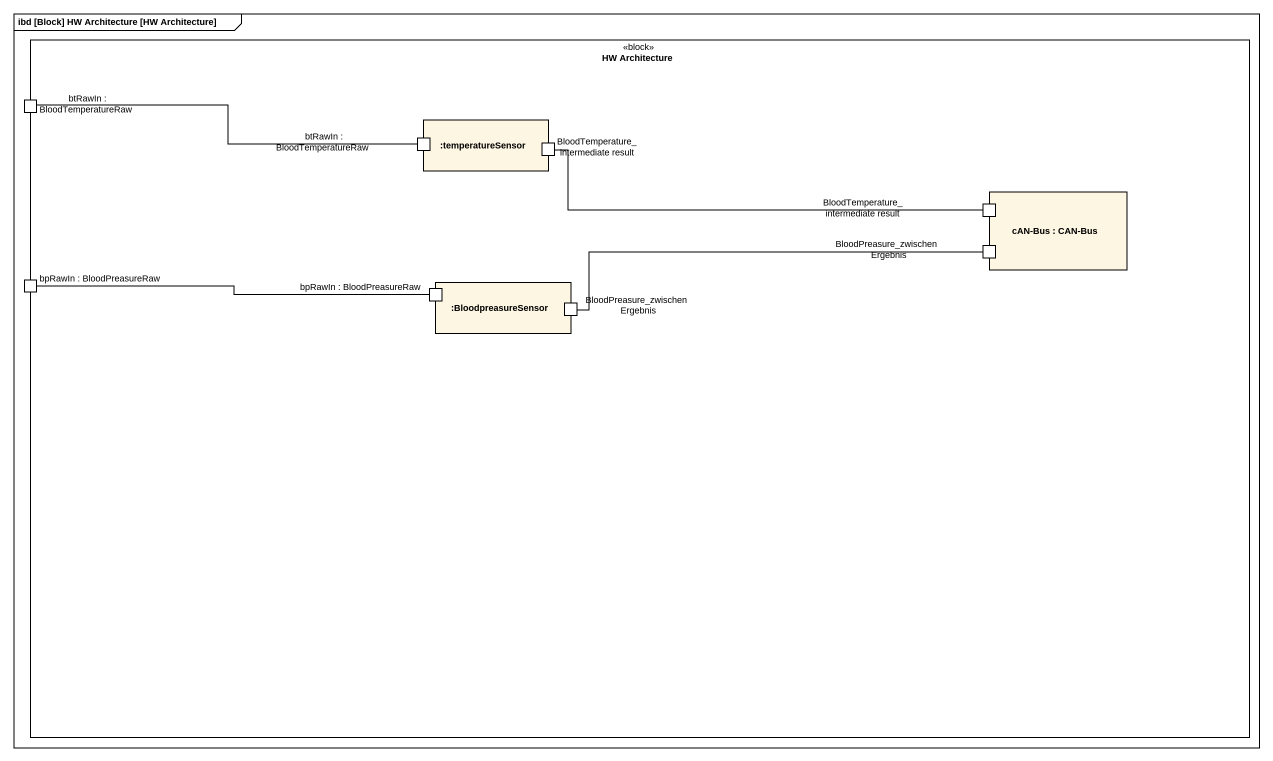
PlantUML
@startuml
mainframe ibd [Block] HW Architecture [HW Architecture]
rectangle "HW Architecture" as HW_Architecture <<block>> {
  port "btRawIn : BloodTemperatureRaw" as btRawIn_BloodTemperatureRaw
  rectangle ":temperatureSensor" as temperatureSensor {
    port "btRawIn : BloodTemperatureRaw" as btRawIn_BloodTemperatureRaw_2
    port "BloodTemperature_intermediate result" as BloodTemperature
  }
  rectangle "cAN-Bus : CAN-Bus" as cAN_Bus {
    port "BloodTemperature_intermediate result" as BloodTemperature_2
    port "BloodPreasure_zwischenErgebnis" as BloodPreasure
  }
  port "bpRawIn : BloodPreasureRaw" as bpRawIn_BloodPreasureRaw
  rectangle ":BloodpreasureSensor" as BloodpreasureSensor {
    port "bpRawIn : BloodPreasureRaw" as bpRawIn_BloodPreasureRaw_2
    port "BloodPreasure_zwischenErgebnis" as BloodPreasure_2
  }
}
btRawIn_BloodTemperatureRaw -right- btRawIn_BloodTemperatureRaw_2
BloodTemperature -right- BloodTemperature_2
bpRawIn_BloodPreasureRaw -right- bpRawIn_BloodPreasureRaw_2
BloodPreasure_2 -right- BloodPreasure
@enduml
